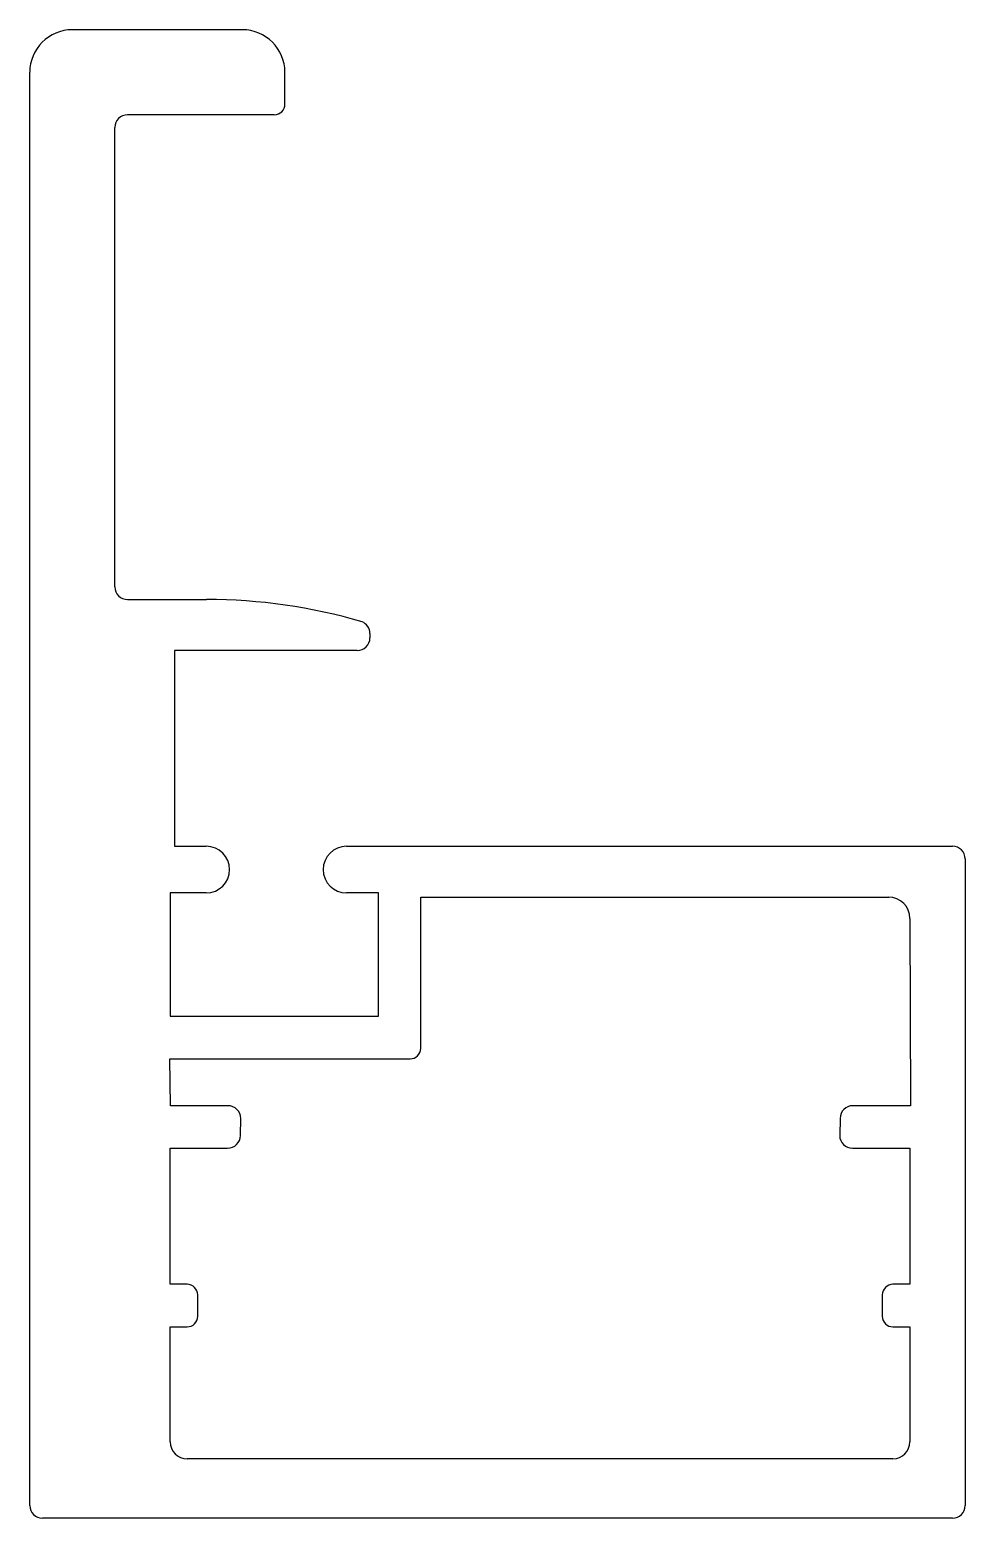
# Model space of a CAD drawing. Extents: x 2083.9 to 2105.9, y 2007.9 to 2042.9.
import ezdxf

# ---------------------------------------------------------------- set-up
doc = ezdxf.new("R2010")
doc.units = 0
doc.layers.get('0').update_dxf_attribs({"linetype": 'CONTINUOUS'})

msp = doc.modelspace()

# ---------------------------------------------------------------- linework, layer by layer
for p, q in [((2088.861, 2042.877), (2084.861, 2042.877)), ((2083.861, 2008.177), (2083.861, 2041.877)), ((2089.861, 2041.127), (2089.861, 2041.877)), ((2089.611, 2040.877), (2086.161, 2040.877)), ((2085.861, 2029.779), (2085.861, 2040.577)), ((2086.161, 2029.479), (2088.021, 2029.479)), ((2091.861, 2028.679), (2091.861, 2028.579)), ((2087.261, 2028.279), (2087.261, 2023.679)), ((2091.561, 2028.279), (2087.261, 2028.279)), ((2087.261, 2023.679), (2088.011, 2023.679)), ((2091.311, 2023.679), (2105.561, 2023.679)), ((2105.861, 2023.379), (2105.861, 2008.177)), ((2087.161, 2022.579), (2087.161, 2019.679)), ((2088.011, 2022.579), (2087.161, 2022.579)), ((2092.061, 2022.579), (2091.311, 2022.579)), ((2092.061, 2019.679), (2092.061, 2022.579)), ((2093.054, 2018.928), (2093.061, 2022.479)), ((2093.061, 2022.479), (2104.061, 2022.479)), ((2104.561, 2021.979), (2104.57, 2017.577)), ((2087.161, 2019.679), (2092.061, 2019.679)), ((2087.17, 2017.577), (2087.154, 2018.678)), ((2087.154, 2018.678), (2092.804, 2018.678)), ((2088.522, 2017.577), (2087.17, 2017.577)), ((2104.57, 2017.577), (2103.218, 2017.577)), ((2088.813, 2016.877), (2088.822, 2017.277)), ((2102.918, 2017.277), (2102.909, 2016.877)), ((2087.161, 2013.377), (2087.161, 2016.577)), ((2087.161, 2016.577), (2088.513, 2016.577)), ((2103.209, 2016.577), (2104.561, 2016.577)), ((2104.561, 2016.577), (2104.561, 2013.377)), ((2087.561, 2013.377), (2087.161, 2013.377)), ((2104.561, 2013.377), (2104.161, 2013.377)), ((2087.811, 2012.627), (2087.811, 2013.127)), ((2103.911, 2013.127), (2103.911, 2012.627)), ((2087.161, 2009.677), (2087.161, 2012.377)), ((2087.161, 2012.377), (2087.561, 2012.377)), ((2104.161, 2012.377), (2104.561, 2012.377)), ((2104.561, 2012.377), (2104.561, 2009.677)), ((2104.161, 2009.277), (2087.561, 2009.277)), ((2105.561, 2007.877), (2084.161, 2007.877))]:
    msp.add_line(p, q)
for centre, radius, start, end in [((2084.861, 2041.877), 1, 90, 180), ((2088.861, 2041.877), 1, 0, 90), ((2086.161, 2040.577), 0.3, 90, 180), ((2089.611, 2041.127), 0.25, 270, 0), ((2086.161, 2029.779), 0.3, 180, 270), ((2088.029, 2016.499), 12.98, 73.6894, 90.0359), ((2091.561, 2028.679), 0.3, 359.9999, 67.726), ((2091.561, 2028.579), 0.3, 270.0023, 0.0006), ((2088.011, 2023.129), 0.55, 270, 90), ((2091.311, 2023.129), 0.55, 90, 270), ((2105.561, 2023.379), 0.3, 0, 90), ((2104.061, 2021.979), 0.5, 0, 90), ((2092.804, 2018.928), 0.25, 270, 360), ((2088.522, 2017.277), 0.3, 0, 90), ((2103.218, 2017.277), 0.3, 90, 180), ((2088.513, 2016.877), 0.3, 270, 360), ((2103.209, 2016.877), 0.3, 180, 270), ((2087.561, 2013.127), 0.25, 0, 90), ((2104.161, 2013.127), 0.25, 90, 180), ((2087.561, 2012.627), 0.25, 270, 0), ((2104.161, 2012.627), 0.25, 180, 270), ((2087.561, 2009.677), 0.4, 180, 270), ((2104.161, 2009.677), 0.4, 270, 0), ((2084.161, 2008.177), 0.3, 180, 270), ((2105.561, 2008.177), 0.3, 270, 360)]:
    msp.add_arc(centre, radius, start, end)

doc.saveas('drawing.dxf')
